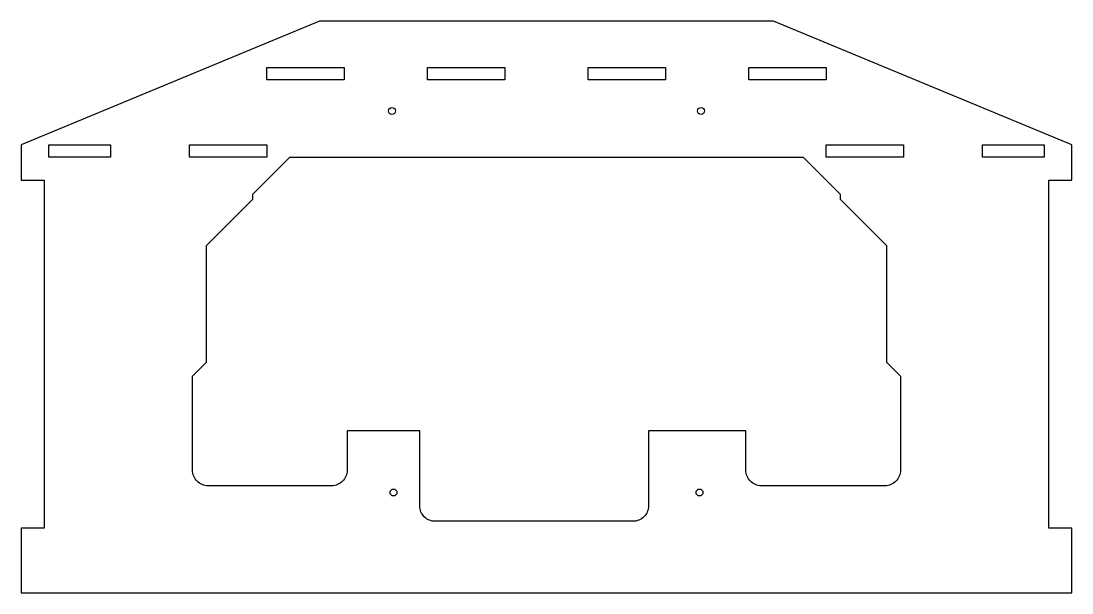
# Model space of a CAD drawing. Header units: millimetres. Extents: x -680 to 0, y 0 to 370.
import ezdxf

# ---------------------------------------------------------------- set-up
doc = ezdxf.new("R2010")
doc.units = ezdxf.units.MM
doc.layers.get('0').update_dxf_attribs({"linetype": 'CONTINUOUS'})

msp = doc.modelspace()

# ---------------------------------------------------------------- linework, layer by layer
for points in [[(0, 290), (-193.14, 370), (-486.86, 370), (-680, 290), (-680, 267), (-665, 267), (-665, 42), (-680, 42), (-680, 0), (0, 0), (0, 42), (-15, 42), (-15, 267), (0, 267)], [(-521, 332), (-521, 340), (-471, 340), (-471, 332)], [(-417, 332), (-417, 340), (-367, 340), (-367, 332)], [(-313, 332), (-313, 340), (-263, 340), (-263, 332)], [(-159, 340), (-159, 332), (-209, 332), (-209, 340)], [(-662, 290), (-622, 290), (-622, 282), (-662, 282)], [(-521, 282), (-571, 282), (-571, 290), (-521, 290)], [(-159, 282), (-159, 290), (-109, 290), (-109, 282)], [(-18, 282), (-58, 282), (-58, 290), (-18, 290)]]:
    msp.add_lwpolyline(points, close=True)
msp.add_lwpolyline([(-422, 56.36), (-422, 104.86), (-469, 104.86), (-469, 79.36, -0.414214), (-479, 69.36), (-559, 69.36, -0.414214), (-569, 79.36), (-569, 140.36), (-560, 149.36), (-560, 224.86), (-530, 254.86), (-530, 258.01), (-506, 282.01), (-174, 282.01), (-150, 258.01), (-150, 254.86), (-120, 224.86), (-120, 149.36), (-111, 140.36), (-111, 79.36, -0.414214), (-121, 69.36), (-201, 69.36, -0.414214), (-211, 79.36), (-211, 104.86), (-274, 104.86), (-274, 56.36, -0.414214), (-284, 46.36), (-412, 46.36, -0.414214)], format="xyb", close=True)
for centre in [(-440, 311.86), (-240, 311.86), (-439, 65), (-241, 65)]:
    msp.add_circle(centre, 2.25)

doc.saveas('drawing.dxf')
